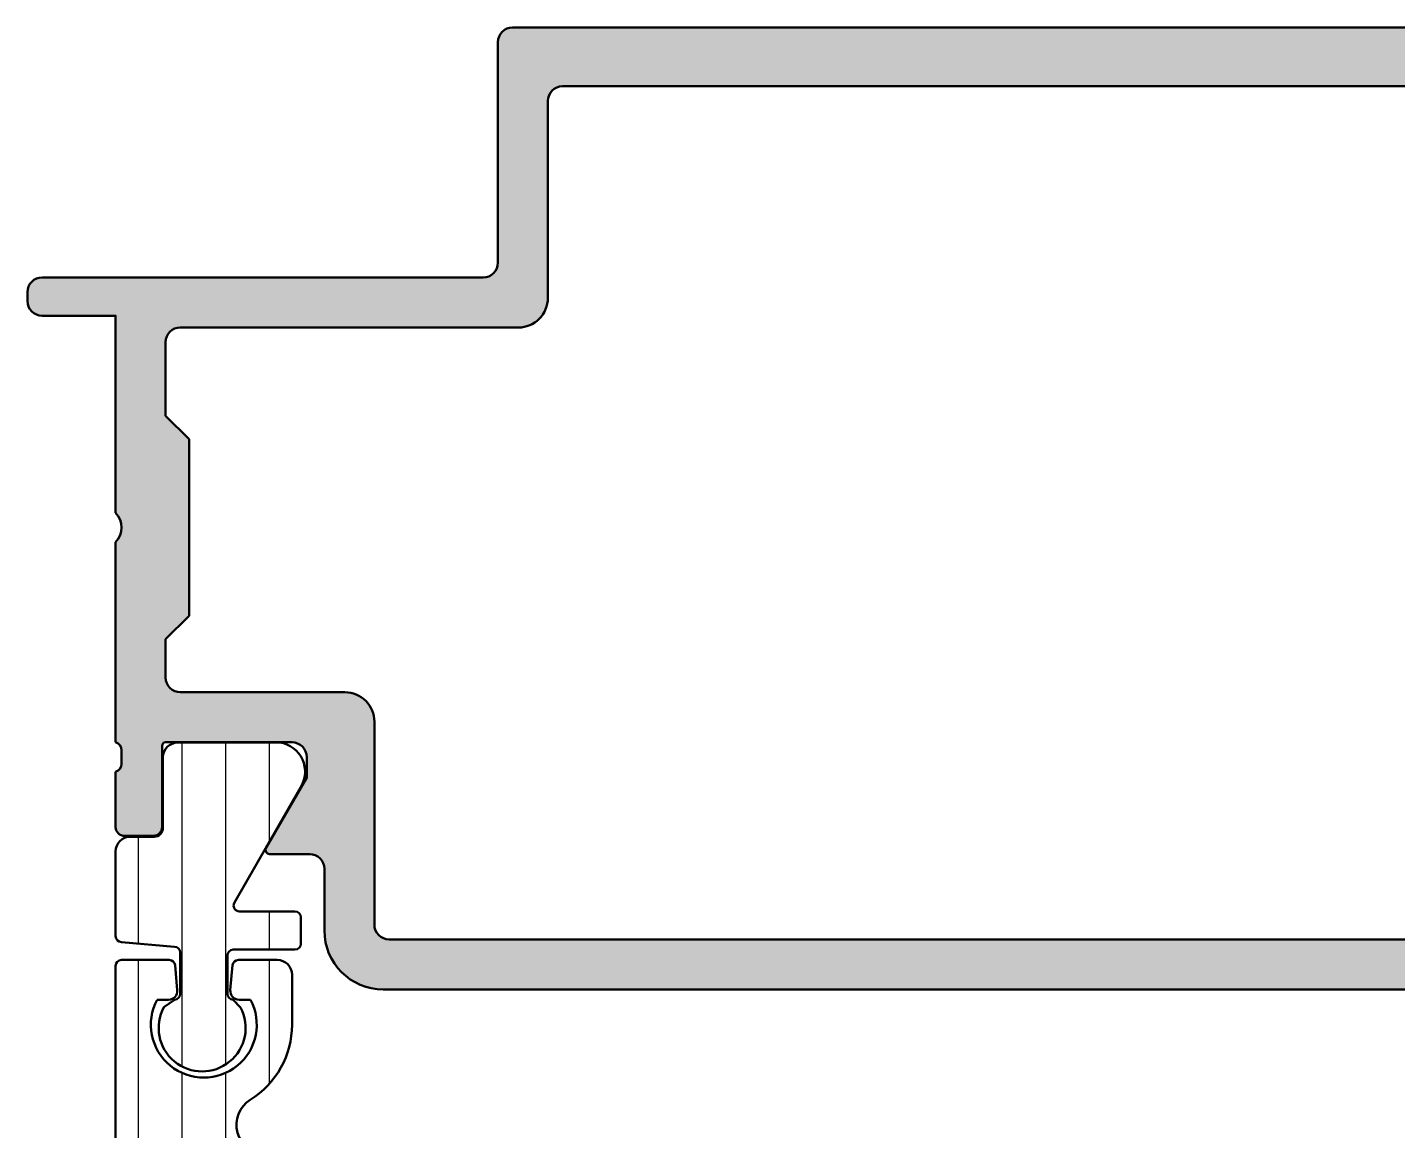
# Model space of a CAD drawing. Extents: x 5 to 130, y 0 to 75.
# Drawn here: x 20 to 66.6, y 37.5 to 75 of the extents above; entities that cross this region are included whole.
import ezdxf

# ---------------------------------------------------------------- set-up
doc = ezdxf.new("R2010")
doc.units = 0
for name, color, linetype, lineweight in [('0S-Alu contour', 7, 'Continuous', 50), ('0S-Alu hatch', 252, 'Continuous', 25), ('0S-Plastic contour', 254, 'Continuous', 50), ('0S-Plastic hatch', 253, 'Continuous', 25)]:
    doc.layers.add(name, color=color, linetype=linetype, lineweight=lineweight)
pattern_1 = [(90, (0, 0), (-1.4859, 0), [])]

# ---------------------------------------------------------------- blocks, each defined once
blk = doc.blocks.new('398630__2199BBF1_2942_4C71_9032_513A555D3F61_')
at = {"layer": '0S-Alu hatch'}
h = blk.add_hatch(color=256, dxfattribs=at)
edge = h.paths.add_edge_path()
edge.add_arc((20.50026401343111, 65.99996052932545), 0.5000000037249493, 90.00000000054717, 179.993005887432)
edge.add_line((20.00026401343145, 66.00002156447204), (20.00026401343145, 65.69998799886048))
edge.add_arc((20.5002640136636, 65.69998799887071), 0.5000000002321486, 180, 269.9982514709477)
edge.add_line((20.50024875486908, 65.19998799887139), (23.00000000000024, 65.19998799887128))
edge.add_line((23.00000000000024, 65.19998799887128), (23.00000000000036, 58.49998989304743))
edge.add_ellipse((22.47497580340839, 57.99998247075558), major_axis=(-0.7250226405802622, 0), ratio=1, start_angle=136.3989482371672, end_angle=223.6019249855902, ccw=False)
edge.add_line((23.0000076203586, 57.499983050212), (22.99999999875561, 50.69903613579648))
edge.add_ellipse((22.92116355221257, 50.43151554380338), major_axis=(-0.2788950563274199, 0), ratio=1, start_angle=178.8354106259041, end_angle=253.5801235805078, ccw=False)
edge.add_line((23.2000009987556, 50.42584713580501), (23.20000099875558, 49.972253135805))
edge.add_ellipse((22.92113290311244, 49.96659247632795), major_axis=(-0.2789255417371221, 0), ratio=1, start_angle=106.4245945553537, end_angle=181.1628700728862, ccw=False)
edge.add_line((22.9999999987556, 49.69904913580503), (22.99999999875558, 47.81903813579652))
edge.add_arc((23.2999999987556, 47.81903813579653), 0.3000000000000114, 180, 270.0000000000027)
edge.add_line((23.29999999875561, 47.51903813579652), (24.27997431779836, 47.5190381357965))
edge.add_arc((24.27997431779836, 47.81903813579653), 0.3000000000000291, 270, 360)
edge.add_line((24.57997431779839, 47.81903813579653), (24.57997431779837, 50.5790361357965))
edge.add_ellipse((24.69997402700154, 50.57903642659347), major_axis=(-0.1199997092035196, 0), ratio=1, start_angle=-89.9998611543503, end_angle=0.0001388452262744977, ccw=False)
edge.add_line((24.6999737362046, 50.69903613579663), (29.00000000000024, 50.69905697636784))
edge.add_ellipse((29.00001032011097, 50.1990672964788), major_axis=(-0.4999896799955473, 0), ratio=1, start_angle=179.9988173777202, end_angle=270.00118262198754, ccw=False)
edge.add_line((29.50000000000001, 50.1990569763682), (29.4999999999999, 49.49904476933761))
edge.add_line((29.4999999999999, 49.49904476933761), (28.11175537109274, 47.09453427128983))
edge.add_arc((28.23870596663836, 47.03784388477288), 0.1390332824644113, 155.9366245846284, 266.6097434881932)
edge.add_line((28.23048400878851, 46.89905392461025), (29.59999999875596, 46.89905392460992))
edge.add_ellipse((29.59999999875614, 46.39905392461099), major_axis=(-0.49999999999892, 0), ratio=1, start_angle=180, end_angle=270.00000000001995, ccw=False)
edge.add_line((30.09999999875506, 46.39905392461099), (30.09999999875596, 44.29872916121257))
edge.add_arc((32.09999999875591, 44.29872916121229), 1.999999999999943, 180, 269.9999999999886)
edge.add_line((32.09999999875551, 42.29872916121235), (95.7000030517554, 42.29872916121189))
edge.add_arc((95.70000305175614, 44.29872916121252), 2.000000000000625, 269.9999999999789, 360)
edge.add_line((97.70000305175678, 44.29872916121252), (97.70000305175678, 46.3990539246098))
edge.add_ellipse((98.20000305175648, 46.39905392461009), major_axis=(-0.4999999999997158, 0), ratio=1, start_angle=270.0000000000456, end_angle=360, ccw=False)
edge.add_line((98.20000305175608, 46.8990539246098), (99.56953430175737, 46.89905392460992))
edge.add_arc((99.56129753256998, 47.03785288071485), 0.139043139285852, 273.3961299493113, 384.0575019778348)
edge.add_line((99.68826293945312, 47.09453427128937), (98.30001831054597, 49.49904476933728))
edge.add_line((98.30001831054597, 49.49904476933728), (98.30001831054643, 50.19905697637819))
edge.add_ellipse((98.800003053853, 50.19907223655369), major_axis=(-0.4999847435394497, 0), ratio=1, start_angle=-90.00699432660582, end_angle=0.0017487406075247236, ccw=False)
edge.add_line((98.80006408900454, 50.69905697636773), (103.1000287327096, 50.6990361357994))
edge.add_ellipse((103.1000287327096, 50.57903613579649), major_axis=(-0.1200000000029107, 0), ratio=1, start_angle=180, end_angle=270, ccw=False)
edge.add_line((103.2200287327125, 50.5790361357965), (103.2200287327125, 47.81903813579653))
edge.add_arc((103.5200287327125, 47.81903813579653), 0.3000000000000289, 180, 270)
edge.add_line((103.5200287327125, 47.51903813579651), (104.5000030517553, 47.51903813579652))
edge.add_arc((104.5000030517553, 47.81903813579653), 0.3000000000000114, 269.9999999999973, 360)
edge.add_line((104.8000030517553, 47.81903813579653), (104.8000030517553, 49.69904913580503))
edge.add_ellipse((104.8788701473985, 49.96659247632794), major_axis=(-0.278925541737111, 0), ratio=1, start_angle=-1.1628700728879835, end_angle=73.57540544464729, ccw=False)
edge.add_line((104.6000020517553, 49.972253135805), (104.6000020517553, 50.42584713580501))
edge.add_ellipse((104.8788394983006, 50.43151554380341), major_axis=(-0.2788950563296264, 0), ratio=1, start_angle=-73.5801235805049, end_angle=1.1645893740935094, ccw=False)
edge.add_line((104.8000030517569, 50.69903613579863), (104.8000030517582, 59.49997579183968))
edge.add_arc((103.800003051641, 59.49997579183929), 1.000000000117268, 0, 90.00087426481622)
edge.add_line((103.7999877928414, 60.49997579184014), (103.3000030517573, 60.49997579184003))
edge.add_line((103.3000030517573, 60.49997579184003), (103.3000030517578, 57.99997579184003))
edge.add_ellipse((102.2999156542848, 58.00006318930226), major_axis=(-1.000087401291819, 0), ratio=1, start_angle=90.00501389831709, end_angle=179.9949929319336, ccw=False)
edge.add_line((102.3000031709671, 56.99997579183968), (100.9999543428421, 56.99997579184003))
edge.add_ellipse((101.0000131405709, 58.00003458956883), major_axis=(-1.000058799457282, 0), ratio=1, start_angle=0.0033686637580103707, end_angle=89.99663133636858, ccw=False)
edge.add_line((99.9999543428421, 57.99997579183782), (99.9999543428421, 64.99997579323338))
edge.add_ellipse((100.5249247822756, 65.49994419480647), major_axis=(-0.7249568020583185, 0), ratio=1, start_angle=-43.6078537874821, end_angle=43.6026217827108, ccw=False)
edge.add_line((100.0000000000002, 65.99996053234327), (99.99999999999955, 71.9999605330504))
edge.add_ellipse((101.0000549274129, 71.99990560563758), major_axis=(-1.000054928921814, 0), ratio=1, start_angle=270.00314693605833, end_angle=359.9968530639975, ccw=False)
edge.add_line((101.0000000000004, 72.99996053305097), (102.3000030517582, 72.9999605330504))
edge.add_ellipse((102.2999772237506, 71.9999347050432), major_axis=(-1.00002582834073, 0), ratio=1, start_angle=180.0014797973691, end_angle=269.99852020238893, ccw=False)
edge.add_line((103.3000030517578, 71.99996053304662), (103.3000030517573, 70.49996053305097))
edge.add_line((103.3000030517573, 70.49996053305097), (103.8999938964832, 70.49996053305142))
edge.add_line((103.8999938964832, 70.49996053305142), (105.0000000000004, 71.59996663656545))
edge.add_line((105.0000000000004, 71.59996663656545), (105, 74.99996053305108))
edge.add_line((105, 74.99996053305108), (36.50026401343155, 74.99996053305085))
edge.add_arc((36.5002849370199, 74.49993960946216), 0.5000209240264657, 90.00239756627687, 179.9976024336429)
edge.add_line((36.00026401343122, 74.4999605330512), (36.00026401343122, 66.99996053305108))
edge.add_ellipse((35.50029453007843, 66.99993001360986), major_axis=(-0.4999694842842858, 0), ratio=1, start_angle=89.99300545883119, end_angle=180.0034974838206, ccw=False)
edge.add_line((35.50023349491734, 66.49996053305108), (20.50026401342633, 66.4999605330504))
edge = h.paths.add_edge_path()
edge.add_ellipse((38.20029758276712, 72.49994832601908), major_axis=(-0.5000305185099556, 0), ratio=1, start_angle=270.00349684403255, end_angle=359.99650315784504, ccw=False)
edge.add_line((38.20026706518365, 72.99997884359777), (97.8000122030903, 72.99994832622986))
edge.add_ellipse((97.80004272253699, 72.49997884266693), major_axis=(-0.4999694844944145, 0), ratio=1, start_angle=179.9930054594119, end_angle=270.00349748442983, ccw=False)
edge.add_line((98.30001220330585, 72.499917807511), (98.30001220703117, 56.79997121420268))
edge.add_arc((99.80001220703066, 56.79997121420268), 1.499999999999488, 180, 270.0000000000021)
edge.add_line((99.8000122070307, 55.29997121420319), (102.3000030517578, 55.29997121420319))
edge.add_ellipse((102.3000030517577, 54.79997121420359), major_axis=(-0.4999999999996021, 0), ratio=1, start_angle=180, end_angle=269.9999999999935, ccw=False)
edge.add_line((102.8000030517573, 54.79997121420353), (102.8000030517571, 52.8990569763676))
edge.add_ellipse((102.3000030517575, 52.8990569763676), major_axis=(-0.4999999999996021, 0), ratio=1, start_angle=90.00000000000648, end_angle=180, ccw=False)
edge.add_line((102.3000030517576, 52.399056976368), (97.00092949662233, 52.39905697636789))
edge.add_arc((97.00092744759444, 51.39814783931104), 1.000909137058941, 89.99988270598566, 180.0001172906019)
edge.add_line((96.00001831053758, 51.39814579028097), (96.00000305175672, 44.4987016953914))
edge.add_ellipse((95.49999232068392, 44.49874294562886), major_axis=(-0.5000107327743344, 0), ratio=1, start_angle=90.0012296638356, end_angle=179.9952731724382, ccw=False)
edge.add_line((95.50000305175558, 43.99873221296968), (32.29999795146661, 43.99873221296957))
edge.add_ellipse((32.30000868249466, 44.49874089829006), major_axis=(-0.5000086854356472, 0), ratio=1, start_angle=0.004726827561796654, end_angle=89.9987703361254, ccw=False)
edge.add_line((31.79999999876056, 44.49869964822141), (31.79998473998025, 51.39905798094414))
edge.add_arc((30.80001000428274, 51.39903678357882), 0.9999747359221768, 0.0012145502538139, 90.00144913860443)
edge.add_line((30.79998471268176, 52.39901151918116), (25.20000326079595, 52.40031028011492))
edge.add_ellipse((25.20000326079584, 52.90031028011481), major_axis=(-0.4999999999998864, 0), ratio=1, start_angle=0, end_angle=90.00000000001302, ccw=False)
edge.add_line((24.70000326079595, 52.90031028011469), (24.70000326079595, 54.199975114528))
edge.add_line((24.70000326079595, 54.199975114528), (25.5000076203586, 54.99997947409008))
edge.add_line((25.5000076203586, 54.99997947409008), (25.50000762035872, 60.99998547245252))
edge.add_line((25.50000762035872, 60.99998547245252), (24.70000326079618, 61.79998983201506))
edge.add_line((24.70000326079618, 61.79998983201506), (24.70001455071078, 64.29997378518303))
edge.add_ellipse((25.20001455071041, 64.2999727400814), major_axis=(-0.5000000000007266, 0), ratio=1, start_angle=270.00000000014006, end_angle=359.9998802401752, ccw=False)
edge.add_line((25.20001455070918, 64.79997274008213), (36.70026706512203, 64.79997274001335))
edge.add_arc((36.70027874519616, 65.79996106000641), 0.9999883200612778, 269.9993307732317, 360.000669226757)
edge.add_line((37.70026706518923, 65.79997274008258), (37.70026706518843, 72.49997884358616))
at = {"layer": '0S-Alu contour', "color": 7}
for points in [[(103.3000030517578, 71.99996053304662), (103.3000030517573, 70.49996053305097), (103.8999938964832, 70.49996053305142), (105.0000000000004, 71.59996663656545), (105, 74.99996053305108), (36.50026401343155, 74.99996053305085)], [(36.00026401343122, 74.4999605330512), (36.00026401343122, 66.99996053305108)], [(38.20026706518365, 72.99997884359777), (97.8000122030903, 72.99994832622986)], [(37.70026706518923, 65.79997274008258), (37.70026706518843, 72.49997884358616)], [(35.50023349491734, 66.49996053305108), (20.50026401342633, 66.4999605330504)], [(20.00026401343145, 66.00002156447204), (20.00026401343145, 65.69998799886048)], [(20.50024875486908, 65.19998799887139), (23.00000000000024, 65.19998799887128), (23.00000000000036, 58.49998989304743)], [(25.20001455070918, 64.79997274008213), (36.70026706512203, 64.79997274001335)], [(24.70000326079595, 52.90031028011469), (24.70000326079595, 54.199975114528), (25.5000076203586, 54.99997947409008), (25.50000762035872, 60.99998547245252), (24.70000326079618, 61.79998983201506), (24.70001455071078, 64.29997378518303)], [(23.0000076203586, 57.499983050212), (22.99999999875561, 50.69903613579648)], [(30.79998471268176, 52.39901151918116), (25.20000326079595, 52.40031028011492)], [(31.79999999876056, 44.49869964822141), (31.79998473998025, 51.39905798094414)], [(23.2000009987556, 50.42584713580501), (23.20000099875558, 49.972253135805)], [(24.57997431779839, 47.81903813579653), (24.57997431779837, 50.5790361357965)], [(24.6999737362046, 50.69903613579663), (29.00000000000024, 50.69905697636784)], [(29.50000000000001, 50.1990569763682), (29.4999999999999, 49.49904476933761), (28.11175537109274, 47.09453427128983)], [(22.9999999987556, 49.69904913580503), (22.99999999875558, 47.81903813579652)], [(23.29999999875561, 47.51903813579652), (24.27997431779836, 47.5190381357965)], [(28.23048400878851, 46.89905392461025), (29.59999999875596, 46.89905392460992)], [(30.09999999875506, 46.39905392461099), (30.09999999875596, 44.29872916121257)], [(95.50000305175558, 43.99873221296968), (32.29999795146661, 43.99873221296957)], [(32.09999999875551, 42.29872916121235), (95.7000030517554, 42.29872916121189)]]:
    blk.add_lwpolyline(points, dxfattribs=at)
for centre, radius, start, end in [((36.5002849370199, 74.49993960946216), 0.5000209240264657, 90.00239756627687, 179.9976024336429), ((20.50026401343111, 65.99996052932545), 0.5000000037249493, 90.00000000054717, 179.993005887432), ((36.70027874519616, 65.79996106000641), 0.9999883200612778, 269.9993307732317, 0.0006692267570559), ((20.5002640136636, 65.69998799887071), 0.5000000002321486, 180, 269.9982514709477), ((30.80001000428274, 51.39903678357882), 0.9999747359221768, 0.0012145502538139, 90.00144913860443), ((23.2999999987556, 47.81903813579653), 0.3000000000000114, 180, 270.0000000000027), ((24.27997431779836, 47.81903813579653), 0.3000000000000291, 270, 0), ((28.23870596663836, 47.03784388477288), 0.1390332824644113, 155.9366245846284, 266.6097434881932), ((32.09999999875591, 44.29872916121229), 1.999999999999943, 180, 269.9999999999886)]:
    blk.add_arc(centre, radius, start, end, dxfattribs=at)
at = {"layer": '0S-Alu contour', "color": 7, "extrusion": (0, 0, -1)}
for centre, radius, start, end in [((-38.20029758276712, 72.49994832601908), 0.5000305185099556, 0.003496842154942, 89.99650315596745), ((-35.50029453007843, 66.99993001360986), 0.4999694842842858, 179.9965025161794, 270.0069945411688), ((-25.20001455071041, 64.2999727400814), 0.5000000000007266, 0.0001197598248263, 89.99999999985995), ((-22.47497580340839, 57.99998247075558), 0.7250226405802622, 136.3980750144098, 223.6010517628329), ((-25.20000326079584, 52.90031028011481), 0.4999999999998864, 269.999999999987, 0), ((-22.92116355221257, 50.43151554380338), 0.2788950563274199, 106.4198764194922, 181.164589374096), ((-24.69997402700154, 50.57903642659347), 0.1199997092035196, 359.9998611547737, 89.99986115435038), ((-29.00001032011097, 50.1990672964788), 0.4999896799955473, 89.99881737801246, 180.0011826222798), ((-22.92113290311244, 49.96659247632795), 0.2789255417371221, 178.8371299271138, 253.5754054446463), ((-29.59999999875614, 46.39905392461099), 0.49999999999892, 89.99999999998005, 180), ((-32.30000868249466, 44.49874089829006), 0.5000086854356472, 270.0012296638746, 359.9952731724382)]:
    blk.add_arc(centre, radius, start, end, dxfattribs=at)
blk = doc.blocks.new('284687__85BADE85_4B2E_40B3_8978_A43DD873944B___36F0109C_5558_4BB8_BB01_E7807D4E0101_')
at = {"layer": '0S-Plastic hatch'}
h = blk.add_hatch(dxfattribs=at)
h.set_pattern_fill('ANSI31', color=256, scale=0.4680000000000001, angle=45, style=0)
h.set_pattern_definition(pattern_1)
edge = h.paths.add_edge_path()
edge.add_line((22.99996643066237, 46.98996342745856), (22.99996643066237, 44.10745778170661))
edge.add_arc((23.20037044191037, 44.10784955545085), 0.2004043941907311, 180.1120085038914, 269.8836202750908)
edge.add_line((23.19996337890456, 43.90744557467536), (24.99996643066237, 43.74994435397224))
edge.add_ellipse((24.99956217321669, 43.54954317854284), major_axis=(-0.2004015831713085, 0), ratio=1, start_angle=180.1112080115199, end_angle=269.8844207674584, ccw=False)
edge.add_line((25.19996337890456, 43.54993214694098), (25.19996337890456, 42.14993634310798))
edge.add_ellipse((24.99955938870891, 42.15032811118244), major_axis=(-0.2004043731273366, 0), ratio=1, start_angle=90.11419246348919, end_angle=179.8879931053353, ccw=False)
edge.add_line((24.99995880126784, 41.94992413607673), (24.64496307372878, 41.69397968108415))
edge.add_arc((25.94350992327021, 40.9877562155687), 1.478166263888704, 151.4601431323538, 388.1383187775893)
edge.add_line((27.24697417207205, 41.68486198644868), (26.99996643066237, 41.94992413607673))
edge.add_ellipse((27.00036302249777, 42.1503252905665), major_axis=(-0.2004015469149841, 0), ratio=1, start_angle=0.11120204489219532, end_angle=89.8866123862843, ccw=False)
edge.add_line((26.79996185302565, 42.14993634310797), (26.79996185302565, 43.44995656100349))
edge.add_ellipse((27.00032401770324, 43.44957605733054), major_axis=(-0.200362525980616, 0), ratio=1, start_angle=270.1044375530914, end_angle=359.89119089237767, ccw=False)
edge.add_line((26.99995880126784, 43.64993825045661), (29.09995727538895, 43.64993825045661))
edge.add_arc((29.09956068355354, 43.85033940494637), 0.2004015469149805, 270.1133876137198, 359.8887979551078)
edge.add_line((29.29996185302565, 43.84995045748785), (29.29996185302565, 44.74994435397223))
edge.add_arc((29.09953972943126, 44.74953445319072), 0.2004225427558994, 0.1171804371410508, 89.88063399403912)
edge.add_line((29.09995727538893, 44.94995656100349), (27.21239213250671, 44.94995656100349))
edge.add_ellipse((27.21239213250671, 45.14995656100349), major_axis=(-0.2000000000000028, 0), ratio=1, start_angle=-29.879840183826104, end_angle=90.00000000000102, ccw=False)
edge.add_line((27.0389777143551, 45.24959309836375), (29.28544792876183, 49.15950742745856))
edge.add_arc((28.44419527977049, 49.70014235273572), 0.9999960709244813, 327.2729839001592, 441.8183919481002)
edge.add_line((28.58650592876184, 50.68996042745857), (25.10996443066209, 50.68996053304444))
edge.add_arc((25.10996179103701, 50.18996455560582), 0.4999959774455833, 89.9996975188133, 180.0003024817733)
edge.add_line((24.6099658135984, 50.18996191597562), (24.61029775825629, 47.79000502687161))
edge.add_ellipse((24.31029776112584, 47.78996353304444), major_axis=(-0.3000000000000154, 0), ratio=1, start_angle=90.00000746561977, end_angle=180.0079247372928, ccw=False)
edge.add_line((24.31029780021574, 47.48996353304443), (23.49996636551257, 47.48996342745856))
edge.add_arc((23.49996643066237, 46.98996342745856), 0.5, 90.00000746561778, 180)
at = {"layer": '0S-Plastic contour', "color": 7}
for points in [[(28.58650592876184, 50.68996042745857), (25.10996443066209, 50.68996053304444)], [(24.6099658135984, 50.18996191597562), (24.61029775825629, 47.79000502687161)], [(27.0389777143551, 45.24959309836375), (29.28544792876183, 49.15950742745856)], [(24.31029780021574, 47.48996353304443), (23.49996636551257, 47.48996342745856)], [(22.99996643066237, 46.98996342745856), (22.99996643066237, 44.10745778170661)], [(29.09995727538893, 44.94995656100349), (27.21239213250671, 44.94995656100349)], [(29.29996185302565, 43.84995045748785), (29.29996185302565, 44.74994435397223)], [(23.19996337890456, 43.90744557467536), (24.99996643066237, 43.74994435397224)], [(25.19996337890456, 43.54993214694098), (25.19996337890456, 42.14993634310798)], [(26.79996185302565, 42.14993634310797), (26.79996185302565, 43.44995656100349)], [(26.99995880126784, 43.64993825045661), (29.09995727538895, 43.64993825045661)], [(24.99995880126784, 41.94992413607673), (24.64496307372878, 41.69397968108415)], [(27.24697417207205, 41.68486198644868), (26.99996643066237, 41.94992413607673)]]:
    blk.add_lwpolyline(points, dxfattribs=at)
for centre, radius, start, end in [((25.10996179103701, 50.18996455560582), 0.4999959774455833, 89.9996975188133, 180.0003024817733), ((28.44419527977049, 49.70014235273572), 0.9999960709244813, 327.2729839001592, 81.81839194810021), ((23.49996643066237, 46.98996342745856), 0.5, 90.00000746561778, 180), ((29.09953972943126, 44.74953445319072), 0.2004225427558994, 0.1171804371410508, 89.88063399403912), ((23.20037044191037, 44.10784955545085), 0.2004043941907311, 180.1120085038914, 269.8836202750908), ((29.09956068355354, 43.85033940494637), 0.2004015469149805, 270.1133876137198, 359.8887979551078), ((25.94350992327021, 40.9877562155687), 1.478166263888704, 151.4601431323538, 28.13831877758926)]:
    blk.add_arc(centre, radius, start, end, dxfattribs=at)
at = {"layer": '0S-Plastic contour', "color": 7, "extrusion": (0, 0, -1)}
for centre, radius, start, end in [((-24.31029776112584, 47.78996353304444), 0.3000000000000154, 179.9920752627072, 269.9999925343802), ((-27.21239213250671, 45.14995656100349), 0.2000000000000028, 269.999999999999, 29.87984018382617), ((-24.99956217321669, 43.54954317854284), 0.2004015831713085, 90.1155792325416, 179.8887919884801), ((-27.00032401770324, 43.44957605733054), 0.200362525980616, 0.1088091076223094, 89.89556244690863), ((-24.99955938870891, 42.15032811118244), 0.2004043731273366, 180.1120068946648, 269.8858075365108), ((-27.00036302249777, 42.1503252905665), 0.2004015469149841, 270.1133876137157, 359.8887979551078)]:
    blk.add_arc(centre, radius, start, end, dxfattribs=at)
blk = doc.blocks.new('284687__9520F591_2F91_4C22_8B7F_7006EFD0A022___B99039B7_DFD0_4BD3_AA36_30727A748E3B_')
at = {"layer": '0S-Plastic hatch'}
h = blk.add_hatch(dxfattribs=at)
h.set_pattern_fill('ANSI31', color=256, scale=0.4680000000000001, angle=45, style=0)
h.set_pattern_definition(pattern_1)
edge = h.paths.add_edge_path()
edge.add_line((22.99996948242176, 43.09991622952818), (22.99996948242176, 14.40995458688444))
edge.add_arc((23.49996643066197, 14.40995458688444), 0.4999969482402065, 180, 269.9999925343822)
edge.add_line((23.49996636551257, 13.90995763864424), (24.31029780021574, 13.90995753305837))
edge.add_ellipse((24.31029776112586, 13.60995753305838), major_axis=(-0.299999999999998, 0), ratio=1, start_angle=179.9920752627074, end_angle=269.9999925343836, ccw=False)
edge.add_line((24.61029775825629, 13.60991603923108), (24.6099658135984, 11.20995915012207))
edge.add_arc((25.10996179103701, 11.20995651049699), 0.4999959774455904, 179.9996975182267, 270.0003024811867)
edge.add_line((25.10996443066209, 10.70996053305836), (28.58650592876184, 10.70996063864423))
edge.add_arc((28.44419527977049, 11.69977871336708), 0.9999960709244767, 278.1816080518998, 392.7270160998411)
edge.add_line((29.28544792876183, 12.24041363864424), (27.96643954055998, 14.5361083530247))
edge.add_ellipse((28.39997558593895, 14.7851996964253), major_axis=(-0.4999999999999573, 0), ratio=1, start_angle=0, end_angle=29.879840183825706, ccw=False)
edge.add_line((27.89997558593899, 14.78519969642531), (27.89997558593899, 14.99992543804701))
edge.add_ellipse((28.09997558593899, 14.99992543804704), major_axis=(-0.1999999999999993, 0), ratio=1, start_angle=270.00000000000307, end_angle=360, ccw=False)
edge.add_line((28.09997558593898, 15.19992543804704), (44.9999786376967, 15.19992543804707))
edge.add_arc((44.9999786376967, 15.59991933453143), 0.3999938964843608, 270, 450)
edge.add_line((44.9999786376967, 15.99991323101579), (35.89996032714976, 15.99991294315524))
edge.add_ellipse((35.89996032714989, 16.29991294315521), major_axis=(-0.2999999999999687, 0), ratio=1, start_angle=0, end_angle=89.99999999997561, ccw=False)
edge.add_line((35.59996032714991, 16.29991294315521), (35.59996032714991, 16.4999129431552))
edge.add_arc((35.29996490478664, 16.49991294315508), 0.2999954223632812, 0, 180)
edge.add_line((34.99996948242336, 16.49991294315508), (34.99996948242336, 16.29991294315528))
edge.add_ellipse((34.69996948242317, 16.29991294315523), major_axis=(-0.300000000000189, 0), ratio=1, start_angle=90.00000000001222, end_angle=180, ccw=False)
edge.add_line((34.69996948242323, 15.99991294315504), (31.19996032714977, 15.9999132310159))
edge.add_ellipse((31.19996032714991, 16.29991323101583), major_axis=(-0.2999999999999261, 0), ratio=1, start_angle=0, end_angle=89.99999999997289, ccw=False)
edge.add_line((30.89996032714998, 16.29991323101583), (30.89996032714998, 16.49991323101583))
edge.add_arc((30.5999649047867, 16.49991323101571), 0.2999954223632812, 0, 180)
edge.add_line((30.29996948242342, 16.49991323101571), (30.29996948242342, 16.29991323101591))
edge.add_ellipse((29.99996948242324, 16.29991323101585), major_axis=(-0.3000000000001783, 0), ratio=1, start_angle=90.00000000001017, end_angle=180, ccw=False)
edge.add_line((29.9999694824233, 15.99991323101567), (27.47375183105618, 15.99991323101577))
edge.add_line((27.47375183105618, 15.99991323101577), (25.30004882812659, 17.25464497861045))
edge.add_ellipse((25.80005510384518, 18.12075329214588), major_axis=(-1.000074940458544, 0), ratio=1, start_angle=0.0011141101646217066, end_angle=60.00206363610738, ccw=False)
edge.add_line((24.7999801635757, 18.12073384579807), (24.79996755352073, 34.8999365639467))
edge.add_ellipse((25.79996755352012, 34.89993764507842), major_axis=(-0.9999999999999769, 0), ratio=1, start_angle=-89.9999999999958, end_angle=6.194420529936906e-05, ccw=False)
edge.add_line((25.79996755352005, 35.8999376450784), (29.9999694824233, 35.89993764507817))
edge.add_ellipse((29.99996948242336, 35.59993764507817), major_axis=(-0.3000000000000043, 0), ratio=1, start_angle=180, end_angle=270.0000000000122, ccw=False)
edge.add_line((30.29996948242337, 35.59993764507816), (30.29996948242337, 35.3999376450783))
edge.add_arc((30.59996490478665, 35.39993764507829), 0.2999954223632812, 180, 360)
edge.add_line((30.89996032714993, 35.39993764507829), (30.89996032714993, 35.59993764507831))
edge.add_ellipse((31.19996032714995, 35.59993764507829), major_axis=(-0.300000000000022, 0), ratio=1, start_angle=270.0000000000048, end_angle=360, ccw=False)
edge.add_line((31.19996032714992, 35.89993764507831), (34.6999694824233, 35.8999376450783))
edge.add_ellipse((34.69996948242329, 35.59993764507829), major_axis=(-0.3000000000000043, 0), ratio=1, start_angle=180, end_angle=269.99999999999864, ccw=False)
edge.add_line((34.9999694824233, 35.59993764507829), (34.9999694824233, 35.39993735721766))
edge.add_arc((35.29996490478658, 35.39993735721765), 0.2999954223632812, 180, 360)
edge.add_line((35.59996032714986, 35.39993735721765), (35.59996032714986, 35.59993764507832))
edge.add_ellipse((35.89996032714985, 35.59993764507831), major_axis=(-0.29999999999999, 0), ratio=1, start_angle=269.9999999999959, end_angle=360, ccw=False)
edge.add_line((35.89996032714987, 35.8999376450783), (44.9999786376967, 35.89993764507821))
edge.add_arc((44.9999786376967, 36.29993154156262), 0.3999938964844105, 270, 450)
edge.add_line((44.9999786376967, 36.69992543804703), (28.10715648035972, 36.69992543804704))
edge.add_ellipse((28.10715648035975, 37.69992543804701), major_axis=(-0.9999999999999644, 0), ratio=1, start_angle=-58.211669356390985, end_angle=89.99999999999858, ccw=False)
edge.add_arc((26.00002572821299, 41.09992543707035), 3.000000000000198, 301.788330643613, 360.0039970867418)
edge.add_line((29.00002572091302, 41.10013472404257), (28.99996643066567, 42.7999132310157))
edge.add_arc((28.49996643066547, 42.79991323101568), 0.500000000000199, 0, 90.00000000000325)
edge.add_line((28.49996643066544, 43.29991323101587), (27.17395105918099, 43.29991323101581))
edge.add_arc((27.17395105918099, 43.0999132310159), 0.1999999999999177, 90, 174.9998434473589)
edge.add_line((26.97471216719163, 43.11734492395767), (26.9011080926781, 42.27607297745985))
edge.add_arc((27.19996643066233, 42.24992543804717), 0.300000000000054, 174.9998434473598, 270.0000000000054)
edge.add_line((27.19996643066236, 41.94992543804711), (27.58668889295217, 41.94992543804704))
edge.add_ellipse((26.00002572821319, 41.09992543707035), major_axis=(-1.799999999999962, 0), ratio=1, start_angle=-28.17864277579929, end_angle=208.1786427757992, ccw=False)
edge.add_line((24.41336256347421, 41.94992543804704), (24.79996643066244, 41.94992543804715))
edge.add_arc((24.79996643066249, 42.24992543804718), 0.3000000000000267, 269.9999999999891, 365.0001565526419)
edge.add_line((25.0988247686467, 42.27607297745985), (25.02522069413323, 43.11734492395759))
edge.add_arc((24.82598180214365, 43.09991323101569), 0.2000000000001449, 5.000156552670191, 90)
edge.add_line((24.82598180214365, 43.29991323101583), (23.19996643066247, 43.29991323101583))
edge.add_arc((23.19996643066241, 43.09991628277518), 0.1999969482406598, 89.99999999998371, 179.9999847272327)
at = {"layer": '0S-Plastic contour', "color": 7}
for points in [[(22.99996948242176, 43.09991622952818), (22.99996948242176, 14.40995458688444)], [(24.82598180214365, 43.29991323101583), (23.19996643066247, 43.29991323101583)], [(25.0988247686467, 42.27607297745985), (25.02522069413323, 43.11734492395759)], [(26.97471216719163, 43.11734492395767), (26.9011080926781, 42.27607297745985)], [(28.49996643066544, 43.29991323101587), (27.17395105918099, 43.29991323101581)], [(29.00002572091302, 41.10013472404257), (28.99996643066567, 42.7999132310157)], [(24.41336256347421, 41.94992543804704), (24.79996643066244, 41.94992543804715)], [(27.19996643066236, 41.94992543804711), (27.58668889295217, 41.94992543804704)], [(44.9999786376967, 36.69992543804703), (28.10715648035972, 36.69992543804704)], [(25.79996755352005, 35.8999376450784), (29.9999694824233, 35.89993764507817)], [(31.19996032714992, 35.89993764507831), (34.6999694824233, 35.8999376450783)], [(35.89996032714987, 35.8999376450783), (44.9999786376967, 35.89993764507821)], [(30.29996948242337, 35.59993764507816), (30.29996948242337, 35.3999376450783)], [(30.89996032714993, 35.39993764507829), (30.89996032714993, 35.59993764507831)], [(34.9999694824233, 35.59993764507829), (34.9999694824233, 35.39993735721766)], [(35.59996032714986, 35.39993735721765), (35.59996032714986, 35.59993764507832)], [(24.7999801635757, 18.12073384579807), (24.79996755352073, 34.8999365639467)], [(29.9999694824233, 15.99991323101567), (27.47375183105618, 15.99991323101577), (25.30004882812659, 17.25464497861045)], [(30.29996948242342, 16.49991323101571), (30.29996948242342, 16.29991323101591)], [(30.89996032714998, 16.29991323101583), (30.89996032714998, 16.49991323101583)], [(34.99996948242336, 16.49991294315508), (34.99996948242336, 16.29991294315528)], [(35.59996032714991, 16.29991294315521), (35.59996032714991, 16.4999129431552)], [(34.69996948242323, 15.99991294315504), (31.19996032714977, 15.9999132310159)], [(44.9999786376967, 15.99991323101579), (35.89996032714976, 15.99991294315524)], [(27.89997558593899, 14.78519969642531), (27.89997558593899, 14.99992543804701)], [(28.09997558593898, 15.19992543804704), (44.9999786376967, 15.19992543804707)], [(29.28544792876183, 12.24041363864424), (27.96643954055998, 14.5361083530247)], [(23.49996636551257, 13.90995763864424), (24.31029780021574, 13.90995753305837)], [(24.61029775825629, 13.60991603923108), (24.6099658135984, 11.20995915012207)], [(25.10996443066209, 10.70996053305836), (28.58650592876184, 10.70996063864423)]]:
    blk.add_lwpolyline(points, dxfattribs=at)
for centre, radius, start, end in [((23.19996643066241, 43.09991628277518), 0.1999969482406598, 89.99999999998371, 179.9999847272327), ((24.82598180214365, 43.09991323101569), 0.2000000000001449, 5.000156552670191, 90), ((27.17395105918099, 43.0999132310159), 0.1999999999999177, 90, 174.9998434473589), ((28.49996643066547, 42.79991323101568), 0.500000000000199, 0, 90.00000000000325), ((24.79996643066249, 42.24992543804718), 0.3000000000000267, 269.9999999999891, 5.000156552641873), ((27.19996643066233, 42.24992543804717), 0.300000000000054, 174.9998434473598, 270.0000000000054), ((26.00002572821299, 41.09992543707035), 3.000000000000198, 301.788330643613, 0.0039970867418171), ((44.9999786376967, 36.29993154156262), 0.3999938964844105, 270, 90), ((30.59996490478665, 35.39993764507829), 0.2999954223632812, 180, 0), ((35.29996490478658, 35.39993735721765), 0.2999954223632812, 180, 0), ((30.5999649047867, 16.49991323101571), 0.2999954223632812, 0, 180), ((35.29996490478664, 16.49991294315508), 0.2999954223632812, 0, 180), ((44.9999786376967, 15.59991933453143), 0.3999938964843608, 270, 90), ((23.49996643066197, 14.40995458688444), 0.4999969482402065, 180, 269.9999925343822), ((28.44419527977049, 11.69977871336708), 0.9999960709244767, 278.1816080518998, 32.72701609984105), ((25.10996179103701, 11.20995651049699), 0.4999959774455904, 179.9996975182267, 270.0003024811867)]:
    blk.add_arc(centre, radius, start, end, dxfattribs=at)
at = {"layer": '0S-Plastic contour', "color": 7, "extrusion": (0, 0, -1)}
for centre, radius, start, end in [((-26.00002572821319, 41.09992543707035), 1.799999999999962, 151.8213572242008, 28.1786427757992), ((-28.10715648035975, 37.69992543804701), 0.9999999999999644, 270.0000000000014, 58.21166935639112), ((-25.79996755352012, 34.89993764507842), 0.9999999999999769, 359.9999380557947, 89.99999999999571), ((-29.99996948242336, 35.59993764507817), 0.3000000000000043, 89.99999999998779, 180), ((-31.19996032714995, 35.59993764507829), 0.300000000000022, 0, 89.99999999999525), ((-34.69996948242329, 35.59993764507829), 0.3000000000000043, 90.00000000000136, 180), ((-35.89996032714985, 35.59993764507831), 0.29999999999999, 0, 90.00000000000406), ((-25.80005510384518, 18.12075329214588), 1.000074940458544, 299.9979363638926, 359.9988858898354), ((-29.99996948242324, 16.29991323101585), 0.3000000000001783, 180, 269.9999999999898), ((-31.19996032714991, 16.29991323101583), 0.2999999999999261, 270.0000000000271, 0), ((-34.69996948242317, 16.29991294315523), 0.300000000000189, 180, 269.9999999999878), ((-35.89996032714989, 16.29991294315521), 0.2999999999999687, 270.0000000000244, 0), ((-28.09997558593899, 14.99992543804704), 0.1999999999999993, 0, 89.99999999999694), ((-28.39997558593895, 14.7851996964253), 0.4999999999999573, 330.1201598161743, 0), ((-24.31029776112586, 13.60995753305838), 0.299999999999998, 90.00000746561643, 180.0079247372927)]:
    blk.add_arc(centre, radius, start, end, dxfattribs=at)
blk = doc.blocks.new('382730__03D941D2_6EB1_4D31_8F35_ADF2D3DFE314_')
at = {"layer": '0S-Alu contour', "color": 7}
blk.add_blockref('398630__2199BBF1_2942_4C71_9032_513A555D3F61_', (0, 0), dxfattribs=at)
at = {"layer": '0S-Plastic contour', "color": 7}
for name in ['284687__85BADE85_4B2E_40B3_8978_A43DD873944B___36F0109C_5558_4BB8_BB01_E7807D4E0101_', '284687__9520F591_2F91_4C22_8B7F_7006EFD0A022___B99039B7_DFD0_4BD3_AA36_30727A748E3B_']:
    blk.add_blockref(name, (0, 0), dxfattribs=at)

msp = doc.modelspace()

# ---------------------------------------------------------------- block references
at = {"layer": '0S-Alu contour', "color": 7}
msp.add_blockref('382730__03D941D2_6EB1_4D31_8F35_ADF2D3DFE314_', (0, 0), dxfattribs=at)

doc.saveas('drawing.dxf')
